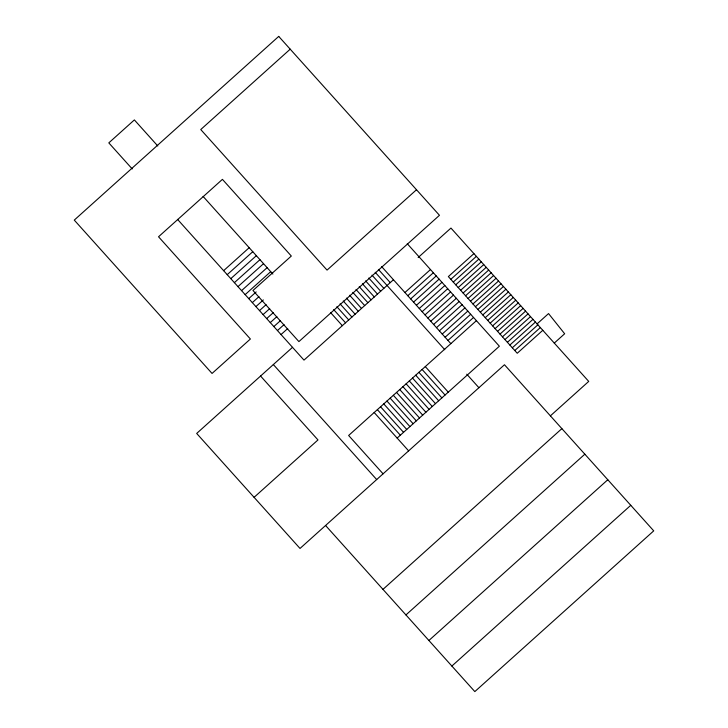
<?xml version="1.0" encoding="UTF-8"?>
<svg xmlns="http://www.w3.org/2000/svg" width="728" height="728" viewBox="0 0 728 728"><rect width="100%" height="100%" fill="white"/><g stroke="black" fill="none" stroke-linecap="round" stroke-linejoin="round"><path stroke-width="1.09" d="M290.208 49.176L200.755 129.548L327.054 270.106L416.507 189.735M223.633 270.661L249.185 247.702M227.218 274.656L252.771 251.697M230.803 278.651L256.356 255.683M234.389 282.646L259.951 259.678M237.983 286.632L263.536 263.673M241.569 290.627L267.121 267.667M245.154 294.622L270.716 271.662M248.739 298.616L256.165 291.946M252.334 302.611L258.931 296.678M255.919 306.606L263.336 299.936M259.505 310.592L266.102 304.668M263.099 314.587L269.688 308.663M266.685 318.582L273.282 312.658M270.27 322.577L276.868 316.653M273.855 326.572L280.453 320.639M277.45 330.558L284.047 324.633M281.035 334.552L287.706 328.565M292.519 347.329L196.678 433.442L300.018 548.448L504.468 364.746L653.726 530.858L474.829 691.6L325.571 525.489M393.448 279.743L303.995 360.114L177.55 219.383M418.163 257.53L450.951 228.073L588.725 381.408L550.395 415.852M404.932 292.519L430.485 269.551M407.798 295.714L433.351 272.745M410.665 298.908L436.227 275.939M413.54 302.102L439.093 279.133M416.407 305.296L441.969 282.337M473.91 253.626L448.357 276.594L517.244 353.262L542.797 330.294M450.814 279.334L476.367 256.365M419.283 308.49L444.835 285.531M453.271 282.064L478.833 259.104M422.149 311.684L447.702 288.725M455.737 284.803L481.29 261.843M425.025 314.878L450.577 291.919M458.194 287.542L483.756 264.582M427.891 318.072L453.444 295.113M460.66 290.281L486.213 267.322M430.758 321.266L456.32 298.307M463.117 293.02L488.67 270.061M433.633 324.461L459.186 301.501M465.574 295.759L491.136 272.8M468.04 298.498L493.593 275.53M436.5 327.655L462.062 304.695M470.497 301.237L496.05 278.269M254.09 497.333L317.981 439.93L260.569 376.039M439.375 330.849L464.928 307.889M472.954 303.976L498.516 281.008M442.242 334.043L467.795 311.084M475.42 306.716L500.973 283.747M445.117 337.237L470.67 314.278M477.877 309.446L503.439 286.486M447.984 340.431L473.537 317.472M480.334 312.185L505.896 289.225M476.412 320.666L348.63 435.481L383.074 473.819M482.8 314.924L508.353 291.964M485.257 317.663L510.819 294.704M487.724 320.402L513.276 297.443M490.181 323.141L515.733 300.182M492.638 325.88L518.2 302.912M495.104 328.619L520.657 305.651M497.561 331.358L523.114 308.39M500.018 334.097L525.58 311.129M502.484 336.827L528.037 313.868M504.941 339.567L530.503 316.607M397.151 438.074L499.372 346.219L407.271 243.716M507.407 342.306L532.96 319.346M509.864 345.045L535.417 322.085M537.064 323.905L548.548 313.577L564.655 333.761L554.281 343.079M512.321 347.784L537.883 324.825M514.787 350.523L540.34 327.564M382.983 589.371L561.87 428.637M405.942 614.933L584.839 454.19M428.91 640.485L607.798 479.743M451.87 666.047L630.766 505.305M381.59 266.548L450.85 343.634M378.396 269.424L390.254 282.61M375.202 272.29L444.753 349.686M466.766 374.192L478.906 387.706M372.008 275.157L383.865 288.352M368.814 278.032L380.671 291.218M365.62 280.899L377.477 294.094M362.426 283.774L374.283 296.96M359.232 286.641L371.08 299.836M356.038 289.517L367.886 302.702M425.298 366.594L448.257 392.146M352.843 292.383L364.692 305.569M422.104 369.46L445.063 395.022M349.649 295.25L361.498 308.445M418.909 372.336L441.869 397.888M346.455 298.125L358.303 311.311M415.715 375.202L438.675 400.764M343.261 300.992L355.109 314.187M412.521 378.078L435.481 403.631M340.067 303.867L351.915 317.053M409.327 380.944L432.286 406.497M336.873 306.734L348.721 319.929M406.133 383.82L429.092 409.373M333.679 309.609L345.527 322.795M402.939 386.686L425.898 412.239M330.485 312.476L342.333 325.662M399.745 389.553L422.704 415.115M396.551 392.428L419.51 417.981M393.357 395.295L416.316 420.857M390.153 398.171L413.122 423.723M157.785 145.982L134.371 119.92L108.809 142.879L132.232 168.942M203.103 196.423L272.864 274.056M386.959 401.037L409.928 426.59M383.765 403.913L406.734 429.465M380.571 406.779L403.539 432.332M377.377 409.646L400.345 435.208M374.183 412.521L408.626 450.85M273.346 364.555L376.685 479.561M278.724 36.4L74.274 220.102L212.048 373.446L250.386 339.002L158.531 236.773L222.422 179.361L291.318 256.038L252.98 290.481L298.908 341.596L439.466 215.297L278.724 36.4"/></g></svg>
